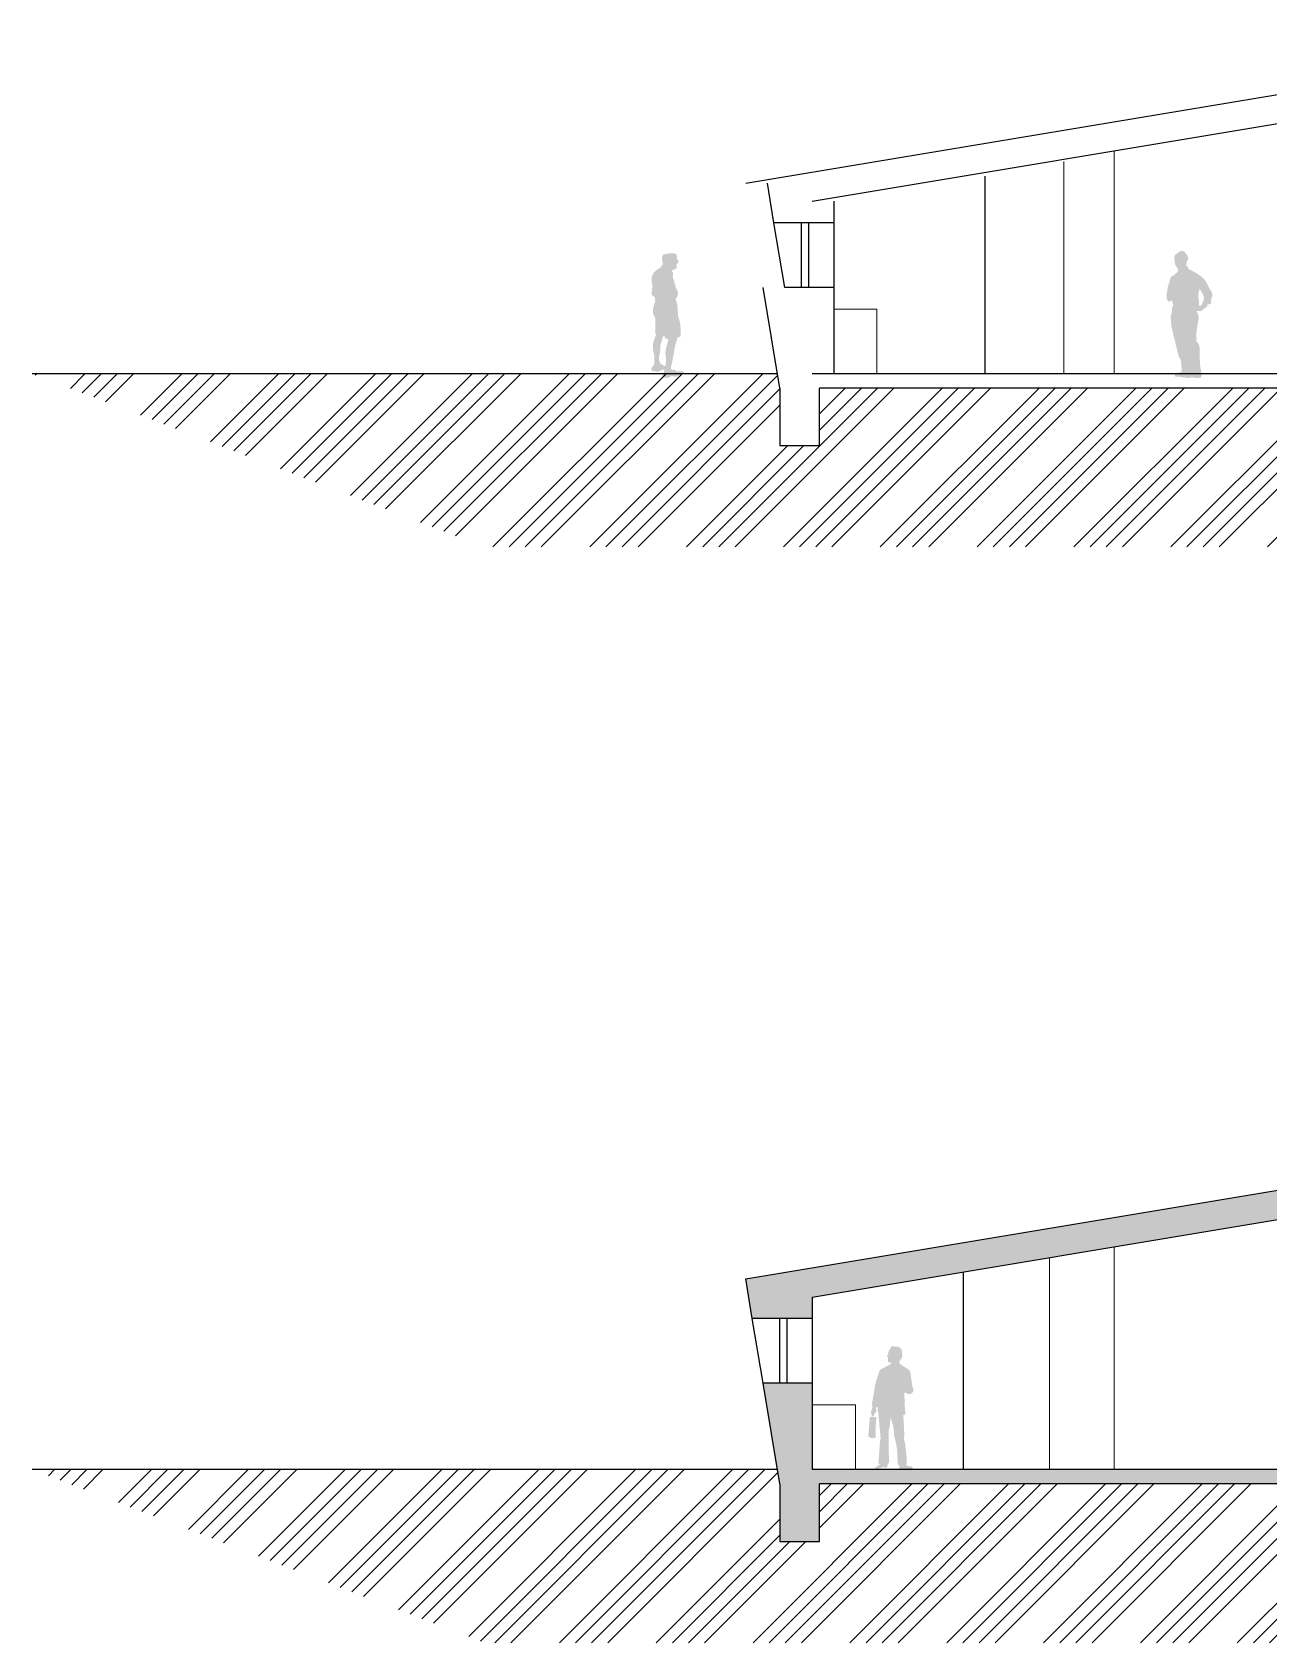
# Model space of a CAD drawing. Header units: millimetres. Extents: x 589 to 1175, y -455 to -172.
# Drawn here: x 588.94 to 606.14, y -195.59 to -173.2 of the extents above; entities that cross this region are included whole.
import ezdxf

# ---------------------------------------------------------------- set-up
doc = ezdxf.new("R2010")
doc.units = ezdxf.units.MM
for name, color, linetype in [('pohled', 4, 'Continuous'), ('SRAFA', 251, 'Continuous'), ('stafaz', 252, 'Continuous'), ('ZARIZOVAKY', 251, 'Continuous'), ('ZDIVO', 1, 'Continuous')]:
    doc.layers.add(name, color=color, linetype=linetype)
pattern_1 = [(45, (-50.033, 0), (-0.6735192, 0.6735192), []), (45, (-49.8085, 0), (-0.6735192, 0.6735192), []), (45, (-49.584, 0), (-0.6735192, 0.6735192), []), (45, (-49.3595, 0), (-0.6735192, 0.6735192), [])]

msp = doc.modelspace()

# ---------------------------------------------------------------- hatches: boundary and pattern name
at = {"layer": 'SRAFA'}
h = msp.add_hatch(dxfattribs=at)
h.set_pattern_fill('ANSI34,_O', color=256, scale=0.05)
h.set_pattern_definition(pattern_1)
h.paths.add_polyline_path([(611.79, -179.196), (607.89, -179.196), (607.89, -178.146), (599.89, -178.146), (599.89, -178.946), (599.34, -178.946), (599.34, -178.146), (599.306, -177.946), (588.94, -177.946), (595.235, -180.354), (618.112, -180.354), (623.34, -178.996), (612.34, -178.996), (612.34, -179.996), (611.79, -179.996)])
h = msp.add_hatch(color=256, dxfattribs=at)
h.dxf.hatch_style = 1
h.paths.add_polyline_path([(613.09, -188.57), (613.09, -191.436), (610.52, -191.436), (610.52, -191.611), (610.25, -191.611), (610.25, -191.736), (611.89, -191.736), (611.89, -194.236), (608.09, -194.236), (608.09, -193.186), (599.79, -193.186), (599.79, -191.986), (599.106, -191.986), (599.34, -193.386), (599.34, -194.186), (599.89, -194.186), (599.89, -193.386), (607.89, -193.386), (607.89, -194.436), (611.79, -194.436), (611.79, -195.236), (612.34, -195.236), (612.34, -194.236), (612.34, -191.836), (618.64, -191.836), (618.64, -190.236), (618.19, -190.236), (618.19, -191.436), (613.24, -191.436), (613.24, -188.545), (618.19, -187.72), (618.19, -189.336), (618.64, -189.336), (618.64, -187.239), (598.865, -190.535), (598.956, -191.086), (599.79, -191.086), (599.79, -190.786)])
h.paths.add_polyline_path([(608.49, -191.436), (608.49, -191.736), (610.25, -191.736), (610.25, -191.611), (610.52, -191.611), (610.52, -191.436), (610.04, -191.436)], flags=17)
h = msp.add_hatch(dxfattribs=at)
h.set_pattern_fill('ANSI34,_O', color=256, scale=0.05)
h.set_pattern_definition(pattern_1)
h.paths.add_polyline_path([(611.79, -194.436), (607.89, -194.436), (607.89, -193.386), (599.89, -193.386), (599.89, -194.186), (599.34, -194.186), (599.34, -193.386), (599.306, -193.186), (588.94, -193.186), (595.235, -195.594), (618.112, -195.594), (623.34, -194.236), (616.217, -194.236), (616.207, -194.237), (616.198, -194.236), (613.834, -194.236), (613.825, -194.237), (613.815, -194.236), (612.34, -194.236), (612.34, -195.236), (611.79, -195.236)])
at = {"layer": 'stafaz'}
h = msp.add_hatch(color=256, dxfattribs=at)
h.paths.add_polyline_path([(597.6, -176.957), (597.604, -176.945), (597.606, -176.934), (597.604, -176.921), (597.602, -176.906), (597.601, -176.894), (597.599, -176.883), (597.588, -176.871), (597.576, -176.862), (597.565, -176.853), (597.556, -176.842), (597.556, -176.829), (597.556, -176.813), (597.558, -176.794), (597.559, -176.783), (597.56, -176.771), (597.563, -176.757), (597.563, -176.746), (597.565, -176.732), (597.565, -176.716), (597.563, -176.699), (597.561, -176.686), (597.558, -176.674), (597.556, -176.66), (597.554, -176.647), (597.554, -176.636), (597.554, -176.626), (597.556, -176.609), (597.56, -176.592), (597.567, -176.572), (597.575, -176.556), (597.582, -176.546), (597.591, -176.535), (597.602, -176.525), (597.614, -176.513), (597.628, -176.501), (597.64, -176.492), (597.651, -176.484), (597.661, -176.479), (597.672, -176.474), (597.683, -176.467), (597.69, -176.453), (597.695, -176.442), (597.698, -176.43), (597.71, -176.433), (597.713, -176.418), (597.711, -176.408), (597.707, -176.393), (597.704, -176.379), (597.701, -176.363), (597.7, -176.346), (597.701, -176.327), (597.706, -176.311), (597.711, -176.299), (597.72, -176.288), (597.732, -176.284), (597.743, -176.281), (597.758, -176.277), (597.823, -176.27), (597.841, -176.27), (597.854, -176.27), (597.864, -176.271), (597.879, -176.277), (597.89, -176.282), (597.903, -176.293), (597.906, -176.303), (597.907, -176.314), (597.908, -176.325), (597.906, -176.336), (597.906, -176.349), (597.912, -176.36), (597.926, -176.365), (597.93, -176.376), (597.929, -176.387), (597.925, -176.4), (597.917, -176.41), (597.906, -176.418), (597.905, -176.429), (597.903, -176.441), (597.903, -176.453), (597.904, -176.465), (597.902, -176.478), (597.891, -176.483), (597.881, -176.49), (597.868, -176.495), (597.852, -176.504), (597.838, -176.513), (597.836, -176.524), (597.846, -176.532), (597.855, -176.544), (597.854, -176.557), (597.853, -176.567), (597.85, -176.583), (597.848, -176.593), (597.852, -176.605), (597.855, -176.617), (597.861, -176.633), (597.864, -176.644), (597.868, -176.658), (597.871, -176.673), (597.876, -176.689), (597.879, -176.7), (597.884, -176.713), (597.887, -176.726), (597.889, -176.739), (597.891, -176.75), (597.898, -176.764), (597.906, -176.776), (597.914, -176.796), (597.918, -176.81), (597.921, -176.824), (597.922, -176.838), (597.92, -176.849), (597.914, -176.866), (597.906, -176.879), (597.899, -176.892), (597.892, -176.904), (597.89, -176.917), (597.897, -176.931), (597.902, -176.945), (597.905, -176.958), (597.909, -176.974), (597.914, -176.99), (597.915, -177.003), (597.916, -177.015), (597.917, -177.029), (597.918, -177.042), (597.918, -177.056), (597.918, -177.068), (597.919, -177.08), (597.92, -177.096), (597.921, -177.111), (597.921, -177.123), (597.921, -177.136), (597.924, -177.15), (597.928, -177.161), (597.933, -177.177), (597.937, -177.189), (597.941, -177.203), (597.944, -177.217), (597.947, -177.228), (597.95, -177.239), (597.953, -177.259), (597.953, -177.27), (597.955, -177.289), (597.958, -177.308), (597.96, -177.324), (597.961, -177.34), (597.961, -177.35), (597.961, -177.37), (597.961, -177.389), (597.96, -177.403), (597.96, -177.423), (597.946, -177.43), (597.929, -177.437), (597.919, -177.439), (597.911, -177.451), (597.908, -177.467), (597.906, -177.477), (597.901, -177.493), (597.897, -177.504), (597.892, -177.521), (597.888, -177.536), (597.885, -177.549), (597.883, -177.56), (597.878, -177.579), (597.876, -177.593), (597.873, -177.608), (597.871, -177.619), (597.869, -177.629), (597.868, -177.644), (597.864, -177.663), (597.862, -177.674), (597.86, -177.684), (597.857, -177.697), (597.854, -177.715), (597.85, -177.73), (597.847, -177.749), (597.845, -177.763), (597.841, -177.778), (597.839, -177.791), (597.836, -177.806), (597.832, -177.823), (597.83, -177.833), (597.828, -177.845), (597.825, -177.86), (597.826, -177.88), (597.835, -177.89), (597.846, -177.895), (597.857, -177.89), (597.868, -177.886), (597.878, -177.894), (597.89, -177.902), (597.902, -177.91), (597.915, -177.913), (597.931, -177.913), (597.947, -177.913), (597.96, -177.911), (597.971, -177.909), (597.983, -177.909), (597.997, -177.916), (598.01, -177.928), (597.994, -177.941), (597.973, -177.951), (597.959, -177.96), (597.946, -177.964), (597.929, -177.972), (597.918, -177.978), (597.907, -177.983), (597.897, -177.985), (597.881, -177.988), (597.87, -177.988), (597.857, -177.982), (597.846, -177.978), (597.834, -177.978), (597.823, -177.983), (597.809, -177.989), (597.798, -177.995), (597.784, -178.002), (597.773, -178.002), (597.755, -178.002), (597.743, -178), (597.729, -177.997), (597.717, -177.993), (597.707, -177.978), (597.707, -177.965), (597.709, -177.955), (597.713, -177.942), (597.72, -177.93), (597.727, -177.92), (597.733, -177.908), (597.733, -177.896), (597.72, -177.888), (597.708, -177.89), (597.695, -177.897), (597.681, -177.903), (597.666, -177.911), (597.655, -177.914), (597.643, -177.916), (597.628, -177.916), (597.614, -177.915), (597.601, -177.913), (597.588, -177.913), (597.576, -177.912), (597.562, -177.908), (597.554, -177.897), (597.553, -177.882), (597.553, -177.87), (597.56, -177.857), (597.569, -177.844), (597.579, -177.833), (597.585, -177.821), (597.589, -177.809), (597.592, -177.79), (597.592, -177.773), (597.593, -177.76), (597.593, -177.744), (597.593, -177.732), (597.593, -177.722), (597.593, -177.708), (597.592, -177.697), (597.588, -177.675), (597.584, -177.654), (597.581, -177.643), (597.579, -177.628), (597.576, -177.607), (597.576, -177.596), (597.574, -177.577), (597.574, -177.566), (597.574, -177.549), (597.576, -177.53), (597.578, -177.519), (597.583, -177.5), (597.586, -177.486), (597.592, -177.471), (597.597, -177.456), (597.602, -177.44), (597.608, -177.426), (597.617, -177.41), (597.618, -177.399), (597.605, -177.385), (597.604, -177.367), (597.607, -177.349), (597.609, -177.333), (597.609, -177.322), (597.609, -177.307), (597.609, -177.288), (597.609, -177.277), (597.608, -177.267), (597.608, -177.256), (597.607, -177.238), (597.607, -177.228), (597.607, -177.215), (597.607, -177.203), (597.608, -177.192), (597.608, -177.178), (597.602, -177.161), (597.595, -177.15), (597.586, -177.133), (597.58, -177.119), (597.577, -177.106), (597.576, -177.096), (597.576, -177.083), (597.576, -177.064), (597.576, -177.053), (597.576, -177.04), (597.578, -177.028), (597.582, -177.011), (597.586, -176.996), (597.59, -176.984), (597.595, -176.972)])
h.paths.add_polyline_path([(597.722, -177.413), (597.715, -177.425), (597.709, -177.438), (597.704, -177.455), (597.702, -177.465), (597.7, -177.476), (597.697, -177.488), (597.691, -177.507), (597.684, -177.525), (597.682, -177.539), (597.679, -177.551), (597.676, -177.566), (597.676, -177.577), (597.676, -177.596), (597.676, -177.612), (597.673, -177.631), (597.671, -177.651), (597.668, -177.665), (597.666, -177.679), (597.662, -177.694), (597.658, -177.715), (597.658, -177.728), (597.66, -177.746), (597.662, -177.764), (597.666, -177.775), (597.671, -177.79), (597.677, -177.804), (597.688, -177.812), (597.702, -177.816), (597.712, -177.825), (597.727, -177.837), (597.738, -177.838), (597.748, -177.83), (597.75, -177.817), (597.753, -177.798), (597.755, -177.779), (597.756, -177.758), (597.755, -177.744), (597.755, -177.731), (597.753, -177.715), (597.751, -177.704), (597.749, -177.688), (597.748, -177.67), (597.748, -177.651), (597.749, -177.635), (597.751, -177.623), (597.753, -177.6), (597.758, -177.584), (597.763, -177.568), (597.767, -177.557), (597.769, -177.544), (597.774, -177.523), (597.778, -177.509), (597.783, -177.494), (597.787, -177.481), (597.781, -177.469), (597.785, -177.457), (597.774, -177.456), (597.763, -177.456), (597.748, -177.456), (597.741, -177.442), (597.732, -177.422)], flags=16)
h = msp.add_hatch(color=256, dxfattribs=at)
h.paths.add_polyline_path([(605.16, -177.211), (605.162, -177.193), (605.164, -177.176), (605.165, -177.161), (605.162, -177.147), (605.157, -177.137), (605.156, -177.132), (605.154, -177.12), (605.151, -177.11), (605.148, -177.1), (605.141, -177.082), (605.143, -177.072), (605.157, -177.072), (605.173, -177.071), (605.183, -177.071), (605.2, -177.076), (605.21, -177.069), (605.225, -177.054), (605.237, -177.043), (605.247, -177.032), (605.258, -177.028), (605.268, -177.025), (605.277, -177.014), (605.281, -177.004), (605.285, -176.994), (605.295, -176.984), (605.305, -176.981), (605.318, -176.977), (605.333, -176.968), (605.34, -176.957), (605.338, -176.941), (605.338, -176.926), (605.338, -176.912), (605.344, -176.892), (605.348, -176.881), (605.352, -176.868), (605.354, -176.858), (605.355, -176.845), (605.352, -176.828), (605.349, -176.817), (605.344, -176.807), (605.334, -176.791), (605.322, -176.771), (605.311, -176.754), (605.306, -176.743), (605.301, -176.733), (605.296, -176.723), (605.287, -176.708), (605.279, -176.691), (605.271, -176.674), (605.262, -176.655), (605.25, -176.64), (605.233, -176.623), (605.224, -176.613), (605.212, -176.605), (605.211, -176.604), (605.2, -176.593), (605.188, -176.585), (605.175, -176.575), (605.159, -176.564), (605.141, -176.554), (605.126, -176.544), (605.11, -176.535), (605.096, -176.526), (605.078, -176.517), (605.066, -176.511), (605.053, -176.506), (605.04, -176.5), (605.027, -176.493), (605.022, -176.482), (605.021, -176.472), (605.017, -176.459), (605.005, -176.454), (604.994, -176.45), (604.993, -176.44), (604.994, -176.426), (604.994, -176.416), (604.999, -176.397), (605.002, -176.383), (605.007, -176.373), (605.014, -176.36), (605.019, -176.35), (605.019, -176.34), (605.017, -176.33), (605.014, -176.317), (605.007, -176.303), (605, -176.293), (604.992, -176.284), (604.981, -176.273), (604.973, -176.26), (604.972, -176.249), (604.953, -176.242), (604.941, -176.239), (604.93, -176.238), (604.918, -176.238), (604.907, -176.242), (604.894, -176.251), (604.879, -176.262), (604.867, -176.27), (604.853, -176.28), (604.842, -176.289), (604.835, -176.299), (604.83, -176.308), (604.828, -176.318), (604.827, -176.329), (604.827, -176.342), (604.828, -176.358), (604.831, -176.375), (604.832, -176.386), (604.833, -176.402), (604.836, -176.418), (604.839, -176.432), (604.846, -176.448), (604.855, -176.462), (604.868, -176.476), (604.875, -176.487), (604.881, -176.503), (604.88, -176.513), (604.873, -176.524), (604.863, -176.536), (604.848, -176.55), (604.835, -176.561), (604.824, -176.57), (604.813, -176.577), (604.802, -176.584), (604.791, -176.592), (604.779, -176.601), (604.774, -176.612), (604.771, -176.621), (604.767, -176.636), (604.763, -176.651), (604.758, -176.664), (604.754, -176.679), (604.75, -176.691), (604.747, -176.702), (604.74, -176.721), (604.734, -176.739), (604.732, -176.753), (604.73, -176.768), (604.726, -176.795), (604.723, -176.811), (604.719, -176.835), (604.717, -176.854), (604.717, -176.873), (604.717, -176.885), (604.721, -176.9), (604.726, -176.911), (604.73, -176.921), (604.74, -176.933), (604.75, -176.942), (604.765, -176.94), (604.777, -176.933), (604.787, -176.927), (604.798, -176.933), (604.798, -176.946), (604.799, -176.963), (604.806, -176.973), (604.811, -176.984), (604.809, -176.997), (604.8, -177.016), (604.797, -177.029), (604.794, -177.04), (604.792, -177.063), (604.791, -177.074), (604.789, -177.093), (604.787, -177.103), (604.783, -177.114), (604.78, -177.125), (604.776, -177.141), (604.776, -177.153), (604.776, -177.163), (604.776, -177.179), (604.777, -177.189), (604.778, -177.202), (604.778, -177.217), (604.778, -177.228), (604.78, -177.246), (604.782, -177.256), (604.784, -177.267), (604.786, -177.287), (604.788, -177.299), (604.792, -177.314), (604.795, -177.327), (604.8, -177.344), (604.803, -177.362), (604.807, -177.38), (604.811, -177.397), (604.815, -177.412), (604.82, -177.429), (604.823, -177.444), (604.827, -177.461), (604.83, -177.474), (604.834, -177.486), (604.836, -177.496), (604.839, -177.506), (604.841, -177.515), (604.843, -177.529), (604.846, -177.541), (604.847, -177.552), (604.85, -177.562), (604.855, -177.573), (604.859, -177.586), (604.863, -177.604), (604.868, -177.628), (604.871, -177.638), (604.874, -177.65), (604.877, -177.662), (604.88, -177.672), (604.883, -177.685), (604.887, -177.699), (604.893, -177.712), (604.898, -177.723), (604.91, -177.742), (604.914, -177.754), (604.917, -177.769), (604.92, -177.79), (604.922, -177.808), (604.924, -177.825), (604.925, -177.84), (604.926, -177.858), (604.927, -177.873), (604.927, -177.888), (604.927, -177.899), (604.929, -177.909), (604.924, -177.92), (604.914, -177.924), (604.905, -177.926), (604.894, -177.932), (604.883, -177.935), (604.872, -177.938), (604.853, -177.944), (604.837, -177.956), (604.833, -177.973), (604.837, -177.984), (604.852, -177.985), (604.863, -177.985), (604.879, -177.985), (604.894, -177.985), (604.909, -177.987), (604.919, -177.991), (604.938, -177.997), (604.949, -177.997), (604.962, -177.997), (604.973, -177.998), (604.987, -178.002), (605.001, -178.005), (605.016, -178.005), (605.036, -178.002), (605.045, -178.001), (605.058, -177.998), (605.068, -177.996), (605.082, -177.994), (605.095, -178), (605.116, -178.006), (605.13, -178.007), (605.146, -178.007), (605.158, -178.007), (605.171, -178.005), (605.181, -178.002), (605.196, -177.998), (605.206, -177.971), (605.206, -177.961), (605.204, -177.951), (605.204, -177.941), (605.202, -177.931), (605.198, -177.917), (605.196, -177.902), (605.196, -177.89), (605.193, -177.88), (605.189, -177.867), (605.187, -177.854), (605.186, -177.841), (605.185, -177.831), (605.185, -177.813), (605.185, -177.8), (605.183, -177.788), (605.182, -177.777), (605.181, -177.764), (605.181, -177.753), (605.18, -177.739), (605.18, -177.721), (605.18, -177.712), (605.18, -177.696), (605.18, -177.68), (605.18, -177.668), (605.18, -177.657), (605.18, -177.646), (605.18, -177.633), (605.18, -177.619), (605.179, -177.598), (605.178, -177.585), (605.176, -177.57), (605.172, -177.558), (605.167, -177.543), (605.158, -177.526), (605.151, -177.513), (605.137, -177.497), (605.125, -177.483), (605.135, -177.479), (605.138, -177.469), (605.134, -177.459), (605.13, -177.449), (605.13, -177.438), (605.13, -177.421), (605.13, -177.41), (605.133, -177.39), (605.134, -177.375), (605.135, -177.365), (605.137, -177.355), (605.137, -177.344), (605.14, -177.327), (605.141, -177.317), (605.142, -177.307), (605.145, -177.296), (605.148, -177.279), (605.152, -177.258), (605.154, -177.246), (605.155, -177.235), (605.156, -177.223)])
h.paths.add_polyline_path([(605.174, -176.998), (605.167, -176.988), (605.167, -176.972), (605.167, -176.962), (605.167, -176.948), (605.167, -176.934), (605.169, -176.916), (605.161, -176.905), (605.161, -176.895), (605.161, -176.884), (605.161, -176.872), (605.159, -176.859), (605.159, -176.846), (605.161, -176.828), (605.165, -176.81), (605.168, -176.8), (605.171, -176.789), (605.174, -176.778), (605.179, -176.767), (605.206, -176.808), (605.211, -176.82), (605.218, -176.833), (605.224, -176.846), (605.228, -176.857), (605.235, -176.874), (605.239, -176.887), (605.24, -176.9), (605.235, -176.915), (605.226, -176.935), (605.222, -176.945), (605.219, -176.955), (605.216, -176.965), (605.213, -176.979), (605.207, -176.989), (605.194, -176.999), (605.184, -176.999)], flags=16)
msp.add_hatch(color=256, dxfattribs=at).paths.add_polyline_path([(601.071, -192.181), (601.068, -192.114), (601.086, -192.116), (601.102, -192.12), (601.118, -192.132), (601.128, -192.134), (601.156, -192.136), (601.175, -192.123), (601.187, -192.11), (601.195, -192.091), (601.198, -192.071), (601.194, -192.054), (601.183, -192.034), (601.153, -191.831), (601.145, -191.813), (601.136, -191.8), (601.122, -191.791), (601.048, -191.741), (601.011, -191.72), (600.998, -191.687), (601.041, -191.619), (601.039, -191.543), (601.033, -191.516), (601.011, -191.49), (600.989, -191.48), (600.963, -191.477), (600.919, -191.472), (600.885, -191.471), (600.879, -191.48), (600.883, -191.49), (600.845, -191.553), (600.849, -191.573), (600.828, -191.614), (600.829, -191.618), (600.833, -191.622), (600.845, -191.627), (600.845, -191.641), (600.843, -191.644), (600.845, -191.65), (600.842, -191.651), (600.841, -191.654), (600.843, -191.656), (600.845, -191.656), (600.841, -191.678, 0.452841), (600.863, -191.696), (600.881, -191.694), (600.888, -191.716), (600.731, -191.798), (600.673, -191.969), (600.616, -192.294), (600.629, -192.301), (600.626, -192.319), (600.604, -192.396), (600.616, -192.417), (600.618, -192.449), (600.638, -192.441), (600.639, -192.455), (600.607, -192.454), (600.591, -192.457), (600.568, -192.728), (600.608, -192.748), (600.64, -192.749), (600.639, -192.739), (600.655, -192.745), (600.672, -192.743), (600.674, -192.559), (600.683, -192.462), (600.643, -192.454), (600.645, -192.44), (600.652, -192.41), (600.661, -192.41), (600.681, -192.373), (600.676, -192.332), (600.685, -192.314), (600.701, -192.315), (600.697, -192.383), (600.707, -192.383), (600.741, -192.752), (600.732, -192.788), (600.71, -193.102), (600.743, -193.105), (600.673, -193.152), (600.667, -193.163), (600.669, -193.176), (600.731, -193.165), (600.786, -193.151), (600.802, -193.161), (600.834, -193.15), (600.842, -193.102), (600.857, -193.096), (600.856, -193.02), (600.851, -192.847), (600.853, -192.727), (600.854, -192.644), (600.87, -192.564), (600.877, -192.463), (600.917, -192.578), (600.923, -192.637), (600.929, -192.712), (600.944, -192.772), (600.964, -192.864), (600.971, -192.937), (600.981, -193.126), (601.007, -193.126), (600.999, -193.155), (600.998, -193.171), (601.002, -193.197), (601.062, -193.192), (601.063, -193.178), (601.095, -193.186), (601.132, -193.184), (601.191, -193.167), (601.183, -193.151), (601.172, -193.143), (601.157, -193.141), (601.144, -193.14), (601.123, -193.136), (601.104, -193.128), (601.093, -193.121), (601.104, -193.115), (601.104, -193.093), (601.099, -192.968), (601.083, -192.836), (601.075, -192.795), (601.068, -192.768), (601.068, -192.74), (601.07, -192.693), (601.056, -192.427), (601.088, -192.419), (601.079, -192.338), (601.072, -192.259), (601.082, -192.261)])

# ---------------------------------------------------------------- linework, layer by layer
at = {"layer": 'pohled'}
for p, q in [((602.19, -175.196), (602.19, -177.946)), ((599.406, -176.746), (599.256, -175.846)), ((599.64, -176.746), (599.64, -175.846)), ((599.74, -176.746), (599.74, -175.846)), ((600.09, -175.846), (600.09, -176.746)), ((601.89, -190.436), (601.89, -193.186)), ((599.106, -191.986), (598.956, -191.086)), ((599.34, -191.986), (599.34, -191.086)), ((599.44, -191.986), (599.44, -191.086)), ((599.79, -191.086), (599.79, -191.986))]:
    msp.add_line(p, q, dxfattribs=at)
at = {"layer": 'ZARIZOVAKY', "linetype": 'Continuous', "lineweight": 0}
for p, q in [((603.99, -177.946), (603.99, -174.846)), ((603.29, -177.946), (603.29, -174.996)), ((600.69, -177.046), (600.09, -177.046)), ((600.69, -177.046), (600.69, -177.946)), ((603.99, -193.186), (603.99, -190.086)), ((603.09, -193.186), (603.09, -190.236)), ((600.39, -192.286), (599.79, -192.286)), ((600.39, -192.286), (600.39, -193.186))]:
    msp.add_line(p, q, dxfattribs=at)
at = {"layer": 'ZDIVO'}
for p, q in [((598.865, -175.295), (611.457, -173.196)), ((599.79, -175.546), (610.89, -173.696)), ((599.256, -175.846), (599.165, -175.295)), ((600.09, -175.546), (600.09, -175.846)), ((600.09, -175.846), (599.256, -175.846)), ((599.34, -178.146), (599.106, -176.746)), ((600.09, -176.746), (599.406, -176.746)), ((600.09, -176.746), (600.09, -177.946)), ((599.306, -177.946), (588.94, -177.946)), ((608.09, -177.946), (599.79, -177.946)), ((599.34, -178.146), (599.34, -178.946)), ((607.89, -178.146), (599.89, -178.146)), ((599.89, -178.946), (599.89, -178.146)), ((599.34, -178.946), (599.89, -178.946)), ((598.865, -190.535), (618.64, -187.239)), ((599.79, -190.786), (613.09, -188.57)), ((598.956, -191.086), (598.865, -190.535)), ((599.79, -190.786), (599.79, -191.086)), ((599.79, -191.086), (598.956, -191.086)), ((599.79, -191.986), (599.106, -191.986)), ((599.34, -193.386), (599.106, -191.986)), ((599.79, -191.986), (599.79, -193.186)), ((599.306, -193.186), (588.94, -193.186)), ((608.09, -193.186), (599.79, -193.186)), ((599.34, -193.386), (599.34, -194.186)), ((607.89, -193.386), (599.89, -193.386)), ((599.89, -194.186), (599.89, -193.386)), ((599.34, -194.186), (599.89, -194.186))]:
    msp.add_line(p, q, dxfattribs=at)

doc.saveas('drawing.dxf')
